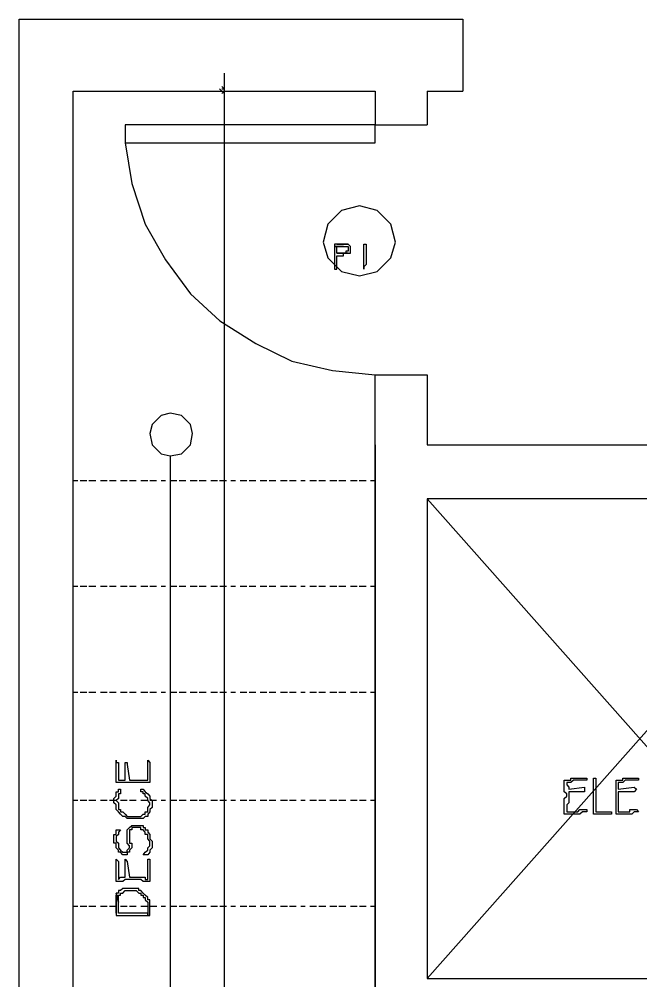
# Model space of a CAD drawing. Header units: millimetres. Extents: x -518.8 to -461.2, y 3.5 to 44.2.
# Drawn here: x -475.049 to -473.292, y 28.698 to 31.416 of the extents above; entities that cross this region are included whole.
import ezdxf

# ---------------------------------------------------------------- set-up
doc = ezdxf.new("R2010")
doc.units = ezdxf.units.MM
doc.header["$MEASUREMENT"] = 0
for name, color, linetype in [('10', 10, 'Continuous'), ('12', 12, 'Continuous'), ('3', 3, 'Continuous'), ('5', 5, 'Continuous'), ('6', 6, 'Continuous'), ('8', 8, 'Continuous'), ('MYSOLIDS', 7, 'Continuous')]:
    doc.layers.add(name, color=color, linetype=linetype)

msp = doc.modelspace()

# ---------------------------------------------------------------- linework, layer by layer
at = {"layer": '10'}
for points in [[(-475.0489, 25.4954), (-475.0489, 31.4157)], [(-475.0489, 31.4157), (-473.7948, 31.4157)], [(-473.7948, 31.4157), (-473.7948, 31.2127)], [(-472.6933, 25.6488), (-474.8963, 25.6488), (-474.8963, 25.6488), (-474.8963, 31.2127)], [(-474.8963, 31.2127), (-474.0429, 31.2127), (-474.0429, 31.2127), (-474.0429, 31.1172)], [(-473.8963, 31.2127), (-473.8963, 31.1172)], [(-473.8963, 31.2127), (-473.7948, 31.2127)], [(-474.7496, 31.0661), (-474.0429, 31.0661), (-474.0429, 31.1172), (-474.7496, 31.1172), (-474.7496, 31.0661)], [(-474.0429, 31.1172), (-473.8963, 31.1172)], [(-474.0429, 28.5578), (-474.0429, 30.4105), (-474.0429, 30.4105), (-473.8963, 30.4105), (-473.8963, 30.2127)], [(-474.0429, 30.2127), (-474.0429, 28.5578)], [(-473.8963, 30.2127), (-472.6933, 30.2127)], [(-472.6933, 30.0601), (-473.8963, 30.0601)], [(-473.8963, 30.0601), (-473.8963, 28.7045)], [(-473.8963, 28.7045), (-472.6933, 28.7045), (-472.6933, 28.7804)]]:
    msp.add_lwpolyline(points, dxfattribs=at)
at = {"layer": '12'}
msp.add_lwpolyline([(-473.9857, 30.7857), (-473.9985, 30.8368), (-474.0369, 30.8751), (-474.0872, 30.8879), (-474.1384, 30.8751), (-474.1767, 30.8368), (-474.1895, 30.7857), (-474.1767, 30.7413), (-474.1384, 30.703), (-474.0872, 30.6902), (-474.0369, 30.703), (-473.9985, 30.7413), (-473.9857, 30.7857)], dxfattribs=at)
at = {"layer": '3'}
for points in [[(-474.8835, 30.1112), (-474.8963, 30.1112)], [(-474.8579, 30.1112), (-474.8767, 30.1112)], [(-474.8324, 30.1112), (-474.8519, 30.1112)], [(-474.8008, 30.1112), (-474.8196, 30.1112)], [(-474.7752, 30.1112), (-474.794, 30.1112)], [(-474.7436, 30.1112), (-474.7624, 30.1112)], [(-474.7181, 30.1112), (-474.7369, 30.1112)], [(-474.6857, 30.1112), (-474.7053, 30.1112)], [(-474.6609, 30.1112), (-474.6797, 30.1112)], [(-474.6354, 30.1112), (-474.6481, 30.1112)], [(-474.603, 30.1112), (-474.6226, 30.1112)], [(-474.5782, 30.1112), (-474.597, 30.1112)], [(-474.5459, 30.1112), (-474.5654, 30.1112)], [(-474.5203, 30.1112), (-474.5399, 30.1112)], [(-474.4887, 30.1112), (-474.5075, 30.1112)], [(-474.4632, 30.1112), (-474.4827, 30.1112)], [(-474.4376, 30.1112), (-474.4504, 30.1112)], [(-474.406, 30.1112), (-474.4248, 30.1112)], [(-474.3805, 30.1112), (-474.3993, 30.1112)], [(-474.3489, 30.1112), (-474.3677, 30.1112)], [(-474.3233, 30.1112), (-474.3421, 30.1112)], [(-474.2918, 30.1112), (-474.3105, 30.1112)], [(-474.2662, 30.1112), (-474.285, 30.1112)], [(-474.2406, 30.1112), (-474.2534, 30.1112)], [(-474.2083, 30.1112), (-474.2278, 30.1112)], [(-474.1835, 30.1112), (-474.2023, 30.1112)], [(-474.1511, 30.1112), (-474.1707, 30.1112)], [(-474.1256, 30.1112), (-474.1451, 30.1112)], [(-474.094, 30.1112), (-474.1128, 30.1112)], [(-474.0684, 30.1112), (-474.088, 30.1112)], [(-474.0429, 30.1112), (-474.0557, 30.1112)], [(-472.6933, 30.0601), (-473.8963, 28.7045)], [(-473.8963, 30.0601), (-472.6933, 28.7045)], [(-474.8835, 29.812), (-474.8963, 29.812)], [(-474.8579, 29.812), (-474.8767, 29.812)], [(-474.8324, 29.812), (-474.8519, 29.812)], [(-474.8008, 29.812), (-474.8196, 29.812)], [(-474.7752, 29.812), (-474.794, 29.812)], [(-474.7436, 29.812), (-474.7624, 29.812)], [(-474.7181, 29.812), (-474.7369, 29.812)], [(-474.6857, 29.812), (-474.7053, 29.812)], [(-474.6609, 29.812), (-474.6797, 29.812)], [(-474.6354, 29.812), (-474.6481, 29.812)], [(-474.603, 29.812), (-474.6226, 29.812)], [(-474.5782, 29.812), (-474.597, 29.812)], [(-474.5459, 29.812), (-474.5654, 29.812)], [(-474.5203, 29.812), (-474.5399, 29.812)], [(-474.4887, 29.812), (-474.5075, 29.812)], [(-474.4632, 29.812), (-474.482, 29.812)], [(-474.4376, 29.812), (-474.4504, 29.812)], [(-474.406, 29.812), (-474.4248, 29.812)], [(-474.3805, 29.812), (-474.3993, 29.812)], [(-474.3489, 29.812), (-474.3677, 29.812)], [(-474.3233, 29.812), (-474.3421, 29.812)], [(-474.291, 29.812), (-474.3105, 29.812)], [(-474.2662, 29.812), (-474.285, 29.812)], [(-474.2406, 29.812), (-474.2534, 29.812)], [(-474.2083, 29.812), (-474.2278, 29.812)], [(-474.1835, 29.812), (-474.2023, 29.812)], [(-474.1511, 29.812), (-474.1707, 29.812)], [(-474.1256, 29.812), (-474.1451, 29.812)], [(-474.094, 29.812), (-474.1128, 29.812)], [(-474.0684, 29.812), (-474.088, 29.812)], [(-474.0429, 29.812), (-474.0557, 29.812)], [(-474.8835, 29.5127), (-474.8963, 29.5127)], [(-474.8579, 29.5127), (-474.8767, 29.5127)], [(-474.8324, 29.5127), (-474.8519, 29.5127)], [(-474.8008, 29.5127), (-474.8196, 29.5127)], [(-474.7752, 29.5127), (-474.794, 29.5127)], [(-474.7436, 29.5127), (-474.7624, 29.5127)], [(-474.7181, 29.5127), (-474.7369, 29.5127)], [(-474.6857, 29.5127), (-474.7053, 29.5127)], [(-474.6609, 29.5127), (-474.6797, 29.5127)], [(-474.6354, 29.5127), (-474.6481, 29.5127)], [(-474.603, 29.5127), (-474.6226, 29.5127)], [(-474.5775, 29.5127), (-474.597, 29.5127)], [(-474.5459, 29.5127), (-474.5654, 29.5127)], [(-474.5203, 29.5127), (-474.5399, 29.5127)], [(-474.4887, 29.5127), (-474.5075, 29.5127)], [(-474.4632, 29.5127), (-474.482, 29.5127)], [(-474.4376, 29.5127), (-474.4504, 29.5127)], [(-474.406, 29.5127), (-474.4248, 29.5127)], [(-474.3805, 29.5127), (-474.3993, 29.5127)], [(-474.3489, 29.5127), (-474.3677, 29.5127)], [(-474.3233, 29.5127), (-474.3421, 29.5127)], [(-474.291, 29.5127), (-474.3105, 29.5127)], [(-474.2662, 29.5127), (-474.285, 29.5127)], [(-474.2406, 29.5127), (-474.2534, 29.5127)], [(-474.2083, 29.5127), (-474.2278, 29.5127)], [(-474.1835, 29.5127), (-474.2023, 29.5127)], [(-474.1511, 29.5127), (-474.1707, 29.5127)], [(-474.1256, 29.5127), (-474.1451, 29.5127)], [(-474.094, 29.5127), (-474.1128, 29.5127)], [(-474.0684, 29.5127), (-474.088, 29.5127)], [(-474.0429, 29.5127), (-474.0557, 29.5127)], [(-474.8835, 29.2075), (-474.8963, 29.2075)], [(-474.8579, 29.2075), (-474.8767, 29.2075)], [(-474.8324, 29.2075), (-474.8519, 29.2075)], [(-474.8008, 29.2075), (-474.8196, 29.2075)], [(-474.7752, 29.2075), (-474.794, 29.2075)], [(-474.7436, 29.2075), (-474.7624, 29.2075)], [(-474.7181, 29.2075), (-474.7369, 29.2075)], [(-474.6857, 29.2075), (-474.7053, 29.2075)], [(-474.6609, 29.2075), (-474.6797, 29.2075)], [(-474.6354, 29.2075), (-474.6481, 29.2075)], [(-474.603, 29.2075), (-474.6226, 29.2075)], [(-474.5775, 29.2075), (-474.597, 29.2075)], [(-474.5459, 29.2075), (-474.5654, 29.2075)], [(-474.5203, 29.2075), (-474.5399, 29.2075)], [(-474.4887, 29.2075), (-474.5075, 29.2075)], [(-474.4632, 29.2075), (-474.482, 29.2075)], [(-474.4376, 29.2075), (-474.4504, 29.2075)], [(-474.406, 29.2075), (-474.4248, 29.2075)], [(-474.3805, 29.2075), (-474.3993, 29.2075)], [(-474.3489, 29.2075), (-474.3677, 29.2075)], [(-474.3233, 29.2075), (-474.3421, 29.2075)], [(-474.291, 29.2075), (-474.3105, 29.2075)], [(-474.2662, 29.2075), (-474.285, 29.2075)], [(-474.2406, 29.2075), (-474.2534, 29.2075)], [(-474.2083, 29.2075), (-474.2278, 29.2075)], [(-474.1827, 29.2075), (-474.2023, 29.2075)], [(-474.1511, 29.2075), (-474.1707, 29.2075)], [(-474.1256, 29.2075), (-474.1451, 29.2075)], [(-474.094, 29.2075), (-474.1128, 29.2075)], [(-474.0684, 29.2075), (-474.0872, 29.2075)], [(-474.0429, 29.2075), (-474.0557, 29.2075)], [(-474.8835, 28.9082), (-474.8963, 28.9082)], [(-474.8579, 28.9082), (-474.8767, 28.9082)], [(-474.8324, 28.9082), (-474.8519, 28.9082)], [(-474.8008, 28.9082), (-474.8196, 28.9082)], [(-474.7752, 28.9082), (-474.794, 28.9082)], [(-474.7436, 28.9082), (-474.7624, 28.9082)], [(-474.7181, 28.9082), (-474.7369, 28.9082)], [(-474.6857, 28.9082), (-474.7053, 28.9082)], [(-474.6602, 28.9082), (-474.6797, 28.9082)], [(-474.6354, 28.9082), (-474.6481, 28.9082)], [(-474.603, 28.9082), (-474.6226, 28.9082)], [(-474.5775, 28.9082), (-474.597, 28.9082)], [(-474.5459, 28.9082), (-474.5647, 28.9082)], [(-474.5203, 28.9082), (-474.5399, 28.9082)], [(-474.4887, 28.9082), (-474.5075, 28.9082)], [(-474.4632, 28.9082), (-474.482, 28.9082)], [(-474.4376, 28.9082), (-474.4504, 28.9082)], [(-474.406, 28.9082), (-474.4248, 28.9082)], [(-474.3805, 28.9082), (-474.3993, 28.9082)], [(-474.3489, 28.9082), (-474.3677, 28.9082)], [(-474.3233, 28.9082), (-474.3421, 28.9082)], [(-474.291, 28.9082), (-474.3105, 28.9082)], [(-474.2662, 28.9082), (-474.285, 28.9082)], [(-474.2406, 28.9082), (-474.2534, 28.9082)], [(-474.2083, 28.9082), (-474.2278, 28.9082)], [(-474.1827, 28.9082), (-474.2023, 28.9082)], [(-474.1511, 28.9082), (-474.1707, 28.9082)], [(-474.1256, 28.9082), (-474.1451, 28.9082)], [(-474.094, 28.9082), (-474.1128, 28.9082)], [(-474.0684, 28.9082), (-474.0872, 28.9082)], [(-474.0429, 28.9082), (-474.0557, 28.9082)]]:
    msp.add_lwpolyline(points, dxfattribs=at)
at = {"layer": '5'}
for points in [[(-474.5587, 30.2451), (-474.5647, 30.2699), (-474.5902, 30.2954), (-474.6226, 30.3022), (-474.6481, 30.2954), (-474.673, 30.2699), (-474.6797, 30.2451), (-474.673, 30.2127), (-474.6481, 30.1872), (-474.6226, 30.1812), (-474.5902, 30.1872), (-474.5647, 30.2127), (-474.5587, 30.2451)], [(-474.6226, 30.1812), (-474.6226, 27.8954), (-474.5527, 27.9594)]]:
    msp.add_lwpolyline(points, dxfattribs=at)
at = {"layer": '6'}
msp.add_lwpolyline([(-474.7496, 31.0661), (-474.7308, 30.9511), (-474.6925, 30.8368), (-474.6354, 30.7353), (-474.5647, 30.6398), (-474.482, 30.5631), (-474.3805, 30.4992), (-474.2782, 30.4488), (-474.1639, 30.4233), (-474.0429, 30.4105)], dxfattribs=at)
at = {"layer": '8'}
for points in [[(-474.4699, 31.2631), (-474.4699, 25.5977)], [(-474.8519, 31.2127), (-474.4248, 31.2127)], [(-474.476, 31.2127), (-474.4827, 31.2188)], [(-474.4699, 31.2188), (-474.476, 31.2255)], [(-474.476, 31.2188), (-474.476, 31.2188), (-474.476, 31.2188), (-474.4699, 31.2188)], [(-474.4699, 31.206), (-474.4699, 31.2127), (-474.4699, 31.2127), (-474.476, 31.206)]]:
    msp.add_lwpolyline(points, dxfattribs=at)
at = {"layer": 'MYSOLIDS'}
for points in [[(-474.1579, 30.7797), (-474.1579, 30.7797), (-474.1579, 30.7797), (-474.1579, 30.7729), (-474.1579, 30.7729), (-474.1324, 30.7729), (-474.1324, 30.7729), (-474.1256, 30.7729), (-474.1196, 30.7729), (-474.1196, 30.7729), (-474.1196, 30.7729), (-474.1196, 30.7669), (-474.1196, 30.7669), (-474.1196, 30.7669), (-474.1196, 30.7601), (-474.1196, 30.7601), (-474.1196, 30.7601), (-474.1256, 30.7601), (-474.1256, 30.7541), (-474.1256, 30.7541), (-474.1324, 30.7541), (-474.1324, 30.7541), (-474.1384, 30.7541), (-474.1384, 30.7541), (-474.1451, 30.7541), (-474.1451, 30.7541), (-474.1511, 30.7541), (-474.1196, 30.7541), (-474.1196, 30.7541), (-474.1128, 30.7541), (-474.1128, 30.7601), (-474.1128, 30.7601), (-474.1128, 30.7669), (-474.1128, 30.7669), (-474.1128, 30.7669), (-474.1128, 30.7729), (-474.1128, 30.7729), (-474.1128, 30.7729), (-474.1196, 30.7797), (-474.1511, 30.7797), (-474.1511, 30.7797), (-474.1579, 30.7797), (-474.1579, 30.7797)], [(-474.1579, 30.7729), (-474.1579, 30.7729), (-474.1579, 30.7729), (-474.1579, 30.7669), (-474.1579, 30.7669), (-474.1579, 30.7601), (-474.1579, 30.7601), (-474.1579, 30.7541), (-474.1579, 30.7541), (-474.1579, 30.7473), (-474.1579, 30.7473), (-474.1579, 30.7413), (-474.1579, 30.7413), (-474.1579, 30.7353), (-474.1579, 30.7353), (-474.1579, 30.7285), (-474.1579, 30.7285), (-474.1579, 30.7225), (-474.1579, 30.7225), (-474.1579, 30.7157), (-474.1579, 30.7157), (-474.1579, 30.7097), (-474.1579, 30.7097), (-474.1579, 30.7097), (-474.1511, 30.7097), (-474.1511, 30.7097), (-474.1511, 30.7157), (-474.1511, 30.7157), (-474.1511, 30.7225), (-474.1511, 30.7225), (-474.1511, 30.7285), (-474.1511, 30.7285), (-474.1511, 30.7353), (-474.1511, 30.7353), (-474.1511, 30.7413), (-474.1511, 30.7413), (-474.1511, 30.7473), (-474.1511, 30.7473), (-474.1511, 30.7473), (-474.1511, 30.7473), (-474.1511, 30.7473), (-474.1451, 30.7473), (-474.1384, 30.7473), (-474.1384, 30.7473), (-474.1324, 30.7473), (-474.1324, 30.7541), (-474.1256, 30.7541), (-474.1256, 30.7541), (-474.1196, 30.7541), (-474.1196, 30.7541), (-474.1511, 30.7541), (-474.1511, 30.7541), (-474.1511, 30.7601), (-474.1511, 30.7601), (-474.1511, 30.7669), (-474.1511, 30.7669), (-474.1511, 30.7729), (-474.1511, 30.7729), (-474.1511, 30.7729), (-474.1451, 30.7729), (-474.1451, 30.7729), (-474.1384, 30.7729), (-474.1384, 30.7729), (-474.1384, 30.7729), (-474.1324, 30.7729), (-474.1324, 30.7729), (-474.1579, 30.7729), (-474.1579, 30.7729)], [(-474.1324, 30.7797), (-474.1324, 30.7797), (-474.1384, 30.7797), (-474.1384, 30.7797), (-474.1451, 30.7797), (-474.1451, 30.7797), (-474.1511, 30.7797), (-474.1511, 30.7797), (-474.1196, 30.7797), (-474.1196, 30.7797), (-474.1256, 30.7797), (-474.1256, 30.7797), (-474.1324, 30.7797), (-474.1324, 30.7797)], [(-474.0745, 30.7097), (-474.0745, 30.7157), (-474.0745, 30.7157), (-474.0745, 30.7225), (-474.0745, 30.7225), (-474.0745, 30.7285), (-474.0745, 30.7285), (-474.0745, 30.7353), (-474.0745, 30.7353), (-474.0745, 30.7413), (-474.0745, 30.7413), (-474.0745, 30.7473), (-474.0745, 30.7473), (-474.0745, 30.7541), (-474.0745, 30.7541), (-474.0745, 30.7601), (-474.0745, 30.7601), (-474.0745, 30.7669), (-474.0745, 30.7669), (-474.0745, 30.7729), (-474.0745, 30.7729), (-474.0745, 30.7729), (-474.0745, 30.7797), (-474.0745, 30.7797), (-474.0745, 30.7797), (-474.0745, 30.7797), (-474.0684, 30.7797), (-474.0684, 30.7797), (-474.0684, 30.7729), (-474.0684, 30.7729), (-474.0684, 30.7669), (-474.0684, 30.7669), (-474.0684, 30.7601), (-474.0684, 30.7601), (-474.0684, 30.7541), (-474.0684, 30.7541), (-474.0684, 30.7473), (-474.0684, 30.7473), (-474.0684, 30.7413), (-474.0684, 30.7413), (-474.0684, 30.7353), (-474.0684, 30.7353), (-474.0684, 30.7285), (-474.0684, 30.7285), (-474.0684, 30.7225), (-474.0684, 30.7225), (-474.0745, 30.7157), (-474.0745, 30.7157), (-474.0745, 30.7157), (-474.0745, 30.7157), (-474.0745, 30.7097), (-474.0745, 30.7097), (-474.0745, 30.7097), (-474.0745, 30.7097), (-474.0745, 30.7097), (-474.0745, 30.7097), (-474.0745, 30.7097), (-474.0745, 30.7097), (-474.0745, 30.7097), (-474.0745, 30.7097), (-474.0745, 30.7097)], [(-474.7496, 29.2646), (-474.7496, 29.309), (-474.7496, 29.309), (-474.7496, 29.315), (-474.7496, 29.315), (-474.7496, 29.315), (-474.7496, 29.315), (-474.7436, 29.315), (-474.7436, 29.315), (-474.7436, 29.309), (-474.7436, 29.309), (-474.7369, 29.2646), (-474.7369, 29.2646), (-474.7369, 29.2646), (-474.7308, 29.2646), (-474.7308, 29.2646), (-474.7308, 29.2646), (-474.7241, 29.2646), (-474.7181, 29.2646), (-474.7113, 29.2646), (-474.7113, 29.2646), (-474.7113, 29.2646), (-474.7053, 29.2646), (-474.6985, 29.2646), (-474.6925, 29.2646), (-474.6925, 29.2646), (-474.6857, 29.2646), (-474.6857, 29.2646), (-474.6857, 29.2706), (-474.6857, 29.2706), (-474.6857, 29.2774), (-474.6857, 29.2834), (-474.6857, 29.2902), (-474.6857, 29.2902), (-474.6857, 29.2902), (-474.6857, 29.2962), (-474.6857, 29.3022), (-474.6857, 29.309), (-474.6857, 29.315), (-474.6857, 29.315), (-474.6857, 29.315), (-474.6857, 29.315), (-474.6857, 29.3218), (-474.6857, 29.3218), (-474.6797, 29.315), (-474.6797, 29.315), (-474.6797, 29.309), (-474.6797, 29.3022), (-474.6797, 29.3022), (-474.6797, 29.2962), (-474.6797, 29.2902), (-474.6797, 29.2902), (-474.6797, 29.2834), (-474.6797, 29.2774), (-474.6797, 29.2706), (-474.6797, 29.2706), (-474.6797, 29.2646), (-474.6797, 29.2646), (-474.6797, 29.2646), (-474.6797, 29.2578), (-474.6797, 29.2578), (-474.6797, 29.2578), (-474.6797, 29.2578), (-474.6857, 29.2578), (-474.6857, 29.2578), (-474.6925, 29.2578), (-474.6985, 29.2578), (-474.6985, 29.2578), (-474.7053, 29.2578), (-474.7113, 29.2578), (-474.7181, 29.2578), (-474.7181, 29.2578), (-474.7241, 29.2578), (-474.7308, 29.2578), (-474.7308, 29.2578), (-474.7369, 29.2578), (-474.7436, 29.2578), (-474.7496, 29.2578), (-474.7496, 29.2578), (-474.7557, 29.2578), (-474.7624, 29.2578), (-474.7624, 29.2578), (-474.7684, 29.2578), (-474.7684, 29.2578), (-474.7684, 29.2578), (-474.7752, 29.2578), (-474.7752, 29.2578), (-474.7752, 29.2646), (-474.7752, 29.2646), (-474.7752, 29.2706), (-474.7752, 29.2706), (-474.7752, 29.2774), (-474.7752, 29.2774), (-474.7752, 29.2834), (-474.7752, 29.2902), (-474.7752, 29.2902), (-474.7752, 29.2962), (-474.7752, 29.2962), (-474.7752, 29.3022), (-474.7752, 29.309), (-474.7752, 29.309), (-474.7752, 29.315), (-474.7752, 29.315), (-474.7752, 29.315), (-474.7752, 29.315), (-474.7752, 29.3218), (-474.7752, 29.3218), (-474.7752, 29.3218), (-474.7752, 29.315), (-474.7684, 29.315), (-474.7684, 29.309), (-474.7684, 29.3022), (-474.7684, 29.2962), (-474.7684, 29.2902), (-474.7684, 29.2902), (-474.7684, 29.2834), (-474.7684, 29.2774), (-474.7684, 29.2706), (-474.7684, 29.2646), (-474.7684, 29.2646), (-474.7624, 29.2646), (-474.7557, 29.2646), (-474.7557, 29.2646), (-474.7557, 29.2646), (-474.7496, 29.2646), (-474.7496, 29.2646), (-474.7496, 29.2646), (-474.7496, 29.2646), (-474.7496, 29.2646)], [(-473.4955, 29.2391), (-473.4511, 29.2451), (-473.4511, 29.2451), (-473.4511, 29.2391), (-473.4511, 29.2391), (-473.4511, 29.2391), (-473.4511, 29.2391), (-473.4511, 29.2391), (-473.4511, 29.2391), (-473.4511, 29.2323), (-473.4511, 29.2323), (-473.4955, 29.2323), (-473.4955, 29.2263), (-473.4955, 29.2263), (-473.4955, 29.2263), (-473.4955, 29.2263), (-473.4955, 29.2195), (-473.4955, 29.2135), (-473.4955, 29.2135), (-473.4955, 29.2075), (-473.4955, 29.2075), (-473.4955, 29.2007), (-473.5015, 29.1947), (-473.5015, 29.1947), (-473.5015, 29.1879), (-473.5015, 29.1819), (-473.5015, 29.1751), (-473.5015, 29.1751), (-473.4955, 29.1751), (-473.4895, 29.1751), (-473.4827, 29.1751), (-473.4827, 29.1751), (-473.4767, 29.1751), (-473.4699, 29.1751), (-473.4699, 29.1751), (-473.4639, 29.1819), (-473.4572, 29.1819), (-473.4572, 29.1819), (-473.4511, 29.1819), (-473.4511, 29.1819), (-473.4444, 29.1819), (-473.4444, 29.1819), (-473.4444, 29.1751), (-473.4444, 29.1751), (-473.4444, 29.1751), (-473.4511, 29.1751), (-473.4572, 29.1751), (-473.4639, 29.1691), (-473.4639, 29.1691), (-473.4699, 29.1691), (-473.4699, 29.1691), (-473.4767, 29.1691), (-473.4827, 29.1691), (-473.4895, 29.1691), (-473.4895, 29.1691), (-473.4955, 29.1691), (-473.4955, 29.1691), (-473.5015, 29.1691), (-473.5015, 29.1691), (-473.5083, 29.1691), (-473.5083, 29.1691), (-473.5083, 29.1751), (-473.5083, 29.1751), (-473.5083, 29.1751), (-473.5083, 29.1819), (-473.5083, 29.1819), (-473.5083, 29.1879), (-473.5083, 29.1947), (-473.5083, 29.2007), (-473.5083, 29.2007), (-473.5083, 29.2075), (-473.5083, 29.2135), (-473.5015, 29.2195), (-473.5015, 29.2195), (-473.5015, 29.2263), (-473.5015, 29.2263), (-473.5083, 29.2323), (-473.5083, 29.2391), (-473.5083, 29.2451), (-473.5083, 29.2518), (-473.5083, 29.2518), (-473.5083, 29.2578), (-473.5083, 29.2578), (-473.5083, 29.2646), (-473.5083, 29.2646), (-473.5083, 29.2646), (-473.5083, 29.2646), (-473.5015, 29.2646), (-473.5015, 29.2646), (-473.4955, 29.2646), (-473.4895, 29.2646), (-473.4895, 29.2646), (-473.4895, 29.2706), (-473.4827, 29.2706), (-473.4767, 29.2706), (-473.4767, 29.2706), (-473.4699, 29.2706), (-473.4639, 29.2706), (-473.4572, 29.2706), (-473.4572, 29.2706), (-473.4511, 29.2706), (-473.4511, 29.2706), (-473.4511, 29.2706), (-473.4444, 29.2706), (-473.4444, 29.2706), (-473.4444, 29.2646), (-473.4444, 29.2646), (-473.4444, 29.2646), (-473.4444, 29.2646), (-473.4511, 29.2646), (-473.4511, 29.2646), (-473.4572, 29.2646), (-473.4639, 29.2646), (-473.4699, 29.2646), (-473.4767, 29.2646), (-473.4827, 29.2646), (-473.4895, 29.2578), (-473.4955, 29.2578), (-473.4955, 29.2578), (-473.5015, 29.2578), (-473.5015, 29.2578), (-473.5015, 29.2518), (-473.5015, 29.2518), (-473.4955, 29.2451), (-473.4955, 29.2391), (-473.4955, 29.2391), (-473.4955, 29.2391), (-473.4955, 29.2391), (-473.4955, 29.2391)], [(-473.4188, 29.1751), (-473.4128, 29.1751), (-473.406, 29.1751), (-473.406, 29.1751), (-473.4, 29.1751), (-473.394, 29.1751), (-473.394, 29.1751), (-473.3872, 29.1751), (-473.3812, 29.1751), (-473.3812, 29.1751), (-473.3745, 29.1751), (-473.3745, 29.1751), (-473.3745, 29.1751), (-473.3745, 29.1751), (-473.3745, 29.1751), (-473.3745, 29.1691), (-473.3812, 29.1691), (-473.3812, 29.1691), (-473.3872, 29.1691), (-473.3872, 29.1691), (-473.394, 29.1691), (-473.394, 29.1691), (-473.4, 29.1691), (-473.406, 29.1691), (-473.4128, 29.1691), (-473.4128, 29.1691), (-473.4188, 29.1691), (-473.4188, 29.1691), (-473.4188, 29.1691), (-473.4256, 29.1691), (-473.4256, 29.1691), (-473.4256, 29.1751), (-473.4256, 29.1751), (-473.4256, 29.1751), (-473.4256, 29.1751), (-473.4256, 29.1819), (-473.4256, 29.1879), (-473.4256, 29.1947), (-473.4256, 29.1947), (-473.4256, 29.2007), (-473.4256, 29.2067), (-473.4256, 29.2135), (-473.4256, 29.2135), (-473.4256, 29.2195), (-473.4256, 29.2263), (-473.4256, 29.2263), (-473.4256, 29.2323), (-473.4256, 29.2323), (-473.4256, 29.2391), (-473.4256, 29.2451), (-473.4256, 29.2518), (-473.4256, 29.2518), (-473.4256, 29.2578), (-473.4256, 29.2646), (-473.4256, 29.2646), (-473.4256, 29.2706), (-473.4256, 29.2706), (-473.4256, 29.2706), (-473.4256, 29.2706), (-473.4188, 29.2706), (-473.4188, 29.2706), (-473.4188, 29.2646), (-473.4188, 29.2646), (-473.4188, 29.2646), (-473.4188, 29.2578), (-473.4188, 29.2518), (-473.4188, 29.2518), (-473.4188, 29.2451), (-473.4188, 29.2391), (-473.4188, 29.2391), (-473.4188, 29.2323), (-473.4188, 29.2263), (-473.4188, 29.2195), (-473.4188, 29.2135), (-473.4188, 29.2135), (-473.4188, 29.2135), (-473.4188, 29.2067), (-473.4188, 29.2007), (-473.4188, 29.1947), (-473.4188, 29.1947), (-473.4188, 29.1947), (-473.4188, 29.1879), (-473.4188, 29.1819), (-473.4188, 29.1751), (-473.4188, 29.1751), (-473.4188, 29.1751), (-473.4188, 29.1751), (-473.4188, 29.1751)], [(-473.3557, 29.2391), (-473.3105, 29.2451), (-473.3105, 29.2451), (-473.3045, 29.2391), (-473.3045, 29.2391), (-473.3045, 29.2391), (-473.3045, 29.2391), (-473.3045, 29.2391), (-473.3045, 29.2391), (-473.3105, 29.2323), (-473.3105, 29.2323), (-473.3557, 29.2323), (-473.3557, 29.2263), (-473.3557, 29.2263), (-473.3557, 29.2263), (-473.3557, 29.2263), (-473.3557, 29.2195), (-473.3557, 29.2135), (-473.3557, 29.2135), (-473.3557, 29.2075), (-473.3557, 29.2075), (-473.3557, 29.2007), (-473.3557, 29.1947), (-473.3557, 29.1947), (-473.3557, 29.1879), (-473.3557, 29.1819), (-473.3557, 29.1751), (-473.3557, 29.1751), (-473.3489, 29.1751), (-473.3429, 29.1751), (-473.3429, 29.1751), (-473.3361, 29.1751), (-473.3301, 29.1751), (-473.3301, 29.1751), (-473.3233, 29.1751), (-473.3233, 29.1819), (-473.3173, 29.1819), (-473.3105, 29.1819), (-473.3045, 29.1819), (-473.3045, 29.1819), (-473.3045, 29.1819), (-473.3045, 29.1819), (-473.2985, 29.1751), (-473.2985, 29.1751), (-473.3045, 29.1751), (-473.3045, 29.1751), (-473.3105, 29.1751), (-473.3173, 29.1691), (-473.3173, 29.1691), (-473.3233, 29.1691), (-473.3301, 29.1691), (-473.3301, 29.1691), (-473.3361, 29.1691), (-473.3429, 29.1691), (-473.3489, 29.1691), (-473.3489, 29.1691), (-473.3489, 29.1691), (-473.3557, 29.1691), (-473.3557, 29.1691), (-473.3617, 29.1691), (-473.3617, 29.1691), (-473.3617, 29.1751), (-473.3617, 29.1751), (-473.3617, 29.1751), (-473.3617, 29.1819), (-473.3617, 29.1819), (-473.3617, 29.1879), (-473.3617, 29.1947), (-473.3617, 29.2007), (-473.3617, 29.2007), (-473.3617, 29.2075), (-473.3617, 29.2135), (-473.3617, 29.2195), (-473.3617, 29.2195), (-473.3617, 29.2263), (-473.3617, 29.2263), (-473.3617, 29.2323), (-473.3617, 29.2391), (-473.3617, 29.2451), (-473.3617, 29.2518), (-473.3617, 29.2518), (-473.3617, 29.2578), (-473.3617, 29.2578), (-473.3617, 29.2646), (-473.3617, 29.2646), (-473.3617, 29.2646), (-473.3617, 29.2646), (-473.3557, 29.2646), (-473.3557, 29.2646), (-473.3489, 29.2646), (-473.3489, 29.2646), (-473.3429, 29.2646), (-473.3429, 29.2706), (-473.3361, 29.2706), (-473.3301, 29.2706), (-473.3301, 29.2706), (-473.3233, 29.2706), (-473.3173, 29.2706), (-473.3173, 29.2706), (-473.3105, 29.2706), (-473.3105, 29.2706), (-473.3045, 29.2706), (-473.3045, 29.2706), (-473.2985, 29.2706), (-473.2985, 29.2706), (-473.2985, 29.2646), (-473.2985, 29.2646), (-473.2985, 29.2646), (-473.3045, 29.2646), (-473.3045, 29.2646), (-473.3105, 29.2646), (-473.3105, 29.2646), (-473.3173, 29.2646), (-473.3301, 29.2646), (-473.3301, 29.2646), (-473.3361, 29.2646), (-473.3429, 29.2578), (-473.3489, 29.2578), (-473.3489, 29.2578), (-473.3557, 29.2578), (-473.3557, 29.2578), (-473.3557, 29.2518), (-473.3557, 29.2518), (-473.3557, 29.2451), (-473.3557, 29.2391), (-473.3557, 29.2391), (-473.3557, 29.2391), (-473.3557, 29.2391), (-473.3557, 29.2391)], [(-474.7752, 29.2075), (-474.7684, 29.2007), (-474.7684, 29.1947), (-474.7684, 29.1947), (-474.7684, 29.1879), (-474.7684, 29.1819), (-474.7624, 29.1819), (-474.7624, 29.1751), (-474.7557, 29.1751), (-474.7557, 29.1751), (-474.7496, 29.1691), (-474.7496, 29.1691), (-474.7436, 29.1624), (-474.7369, 29.1624), (-474.7369, 29.1624), (-474.7369, 29.1624), (-474.7308, 29.1624), (-474.7241, 29.1624), (-474.7241, 29.1624), (-474.7181, 29.1624), (-474.7113, 29.1624), (-474.7053, 29.1624), (-474.7053, 29.1624), (-474.6985, 29.1691), (-474.6925, 29.1691), (-474.6925, 29.1691), (-474.6925, 29.1751), (-474.6857, 29.1751), (-474.6857, 29.1819), (-474.6857, 29.1879), (-474.6857, 29.1879), (-474.6797, 29.1947), (-474.6797, 29.1947), (-474.6797, 29.2007), (-474.6857, 29.2075), (-474.6857, 29.2135), (-474.6857, 29.2135), (-474.6857, 29.2135), (-474.6925, 29.2195), (-474.6925, 29.2263), (-474.6925, 29.2263), (-474.6985, 29.2263), (-474.6985, 29.2323), (-474.7053, 29.2323), (-474.7053, 29.2391), (-474.7053, 29.2391), (-474.7053, 29.2391), (-474.6985, 29.2391), (-474.6985, 29.2391), (-474.6985, 29.2391), (-474.6985, 29.2391), (-474.6925, 29.2323), (-474.6925, 29.2323), (-474.6857, 29.2263), (-474.6857, 29.2263), (-474.6797, 29.2195), (-474.6797, 29.2135), (-474.6797, 29.2135), (-474.6797, 29.2135), (-474.673, 29.2075), (-474.673, 29.2007), (-474.673, 29.1947), (-474.673, 29.1947), (-474.673, 29.1947), (-474.673, 29.1879), (-474.6797, 29.1819), (-474.6797, 29.1751), (-474.6797, 29.1751), (-474.6857, 29.1691), (-474.6857, 29.1691), (-474.6857, 29.1624), (-474.6925, 29.1624), (-474.6925, 29.1624), (-474.6985, 29.1563), (-474.7053, 29.1563), (-474.7053, 29.1563), (-474.7113, 29.1563), (-474.7181, 29.1563), (-474.7181, 29.1563), (-474.7241, 29.1563), (-474.7308, 29.1563), (-474.7369, 29.1563), (-474.7369, 29.1563), (-474.7436, 29.1563), (-474.7436, 29.1563), (-474.7496, 29.1624), (-474.7557, 29.1624), (-474.7557, 29.1624), (-474.7624, 29.1691), (-474.7624, 29.1691), (-474.7684, 29.1751), (-474.7684, 29.1751), (-474.7752, 29.1819), (-474.7752, 29.1879), (-474.7752, 29.1879), (-474.7752, 29.1947), (-474.7812, 29.2007), (-474.7812, 29.2007), (-474.7812, 29.2075), (-474.7812, 29.2075), (-474.7812, 29.2135), (-474.7752, 29.2195), (-474.7752, 29.2195), (-474.7752, 29.2263), (-474.7752, 29.2323), (-474.7684, 29.2323), (-474.7684, 29.2391), (-474.7624, 29.2391), (-474.7624, 29.2391), (-474.7624, 29.2391), (-474.7624, 29.2391), (-474.7624, 29.2323), (-474.7624, 29.2323), (-474.7624, 29.2323), (-474.7624, 29.2323), (-474.7624, 29.2263), (-474.7624, 29.2263), (-474.7684, 29.2263), (-474.7684, 29.2195), (-474.7684, 29.2195), (-474.7684, 29.2135), (-474.7752, 29.2075), (-474.7752, 29.2075), (-474.7752, 29.2075), (-474.7752, 29.2075), (-474.7752, 29.2075)], [(-474.7624, 29.124), (-474.7684, 29.118), (-474.7684, 29.118), (-474.7684, 29.118), (-474.7684, 29.118), (-474.7684, 29.1112), (-474.7684, 29.1112), (-474.7752, 29.1052), (-474.7752, 29.0992), (-474.7752, 29.0992), (-474.7752, 29.0924), (-474.7752, 29.0924), (-474.7684, 29.0864), (-474.7684, 29.0797), (-474.7684, 29.0797), (-474.7684, 29.0736), (-474.7624, 29.0669), (-474.7624, 29.0669), (-474.7557, 29.0609), (-474.7496, 29.0609), (-474.7496, 29.0609), (-474.7436, 29.0609), (-474.7436, 29.0669), (-474.7436, 29.0669), (-474.7369, 29.0736), (-474.7369, 29.0736), (-474.7369, 29.0797), (-474.7436, 29.0864), (-474.7436, 29.0864), (-474.7436, 29.0924), (-474.7436, 29.0924), (-474.7436, 29.0992), (-474.7436, 29.1052), (-474.7436, 29.1112), (-474.7436, 29.1112), (-474.7436, 29.118), (-474.7436, 29.124), (-474.7436, 29.124), (-474.7369, 29.1308), (-474.7369, 29.1308), (-474.7369, 29.1308), (-474.7308, 29.1368), (-474.7241, 29.1368), (-474.7241, 29.1368), (-474.7181, 29.1368), (-474.7113, 29.1368), (-474.7113, 29.1368), (-474.7053, 29.1368), (-474.6985, 29.1368), (-474.6985, 29.1308), (-474.6925, 29.1308), (-474.6925, 29.124), (-474.6857, 29.124), (-474.6857, 29.124), (-474.6857, 29.118), (-474.6857, 29.118), (-474.6797, 29.1112), (-474.6797, 29.1052), (-474.6797, 29.1052), (-474.6797, 29.0992), (-474.673, 29.0924), (-474.673, 29.0864), (-474.673, 29.0864), (-474.673, 29.0797), (-474.673, 29.0736), (-474.673, 29.0736), (-474.6797, 29.0669), (-474.6797, 29.0609), (-474.6797, 29.0609), (-474.6857, 29.0541), (-474.6857, 29.0541), (-474.6925, 29.0541), (-474.6925, 29.0541), (-474.6985, 29.0541), (-474.6985, 29.0541), (-474.6985, 29.0541), (-474.6985, 29.0541), (-474.6925, 29.0609), (-474.6925, 29.0609), (-474.6925, 29.0609), (-474.6925, 29.0609), (-474.6857, 29.0669), (-474.6857, 29.0669), (-474.6857, 29.0669), (-474.6857, 29.0736), (-474.6797, 29.0797), (-474.6797, 29.0797), (-474.6797, 29.0864), (-474.6797, 29.0924), (-474.6857, 29.0992), (-474.6857, 29.0992), (-474.6857, 29.1052), (-474.6857, 29.1112), (-474.6925, 29.1112), (-474.6925, 29.118), (-474.6925, 29.118), (-474.6925, 29.118), (-474.6985, 29.124), (-474.7053, 29.124), (-474.7053, 29.1308), (-474.7113, 29.1308), (-474.7181, 29.1308), (-474.7181, 29.1308), (-474.7241, 29.1308), (-474.7308, 29.1308), (-474.7308, 29.124), (-474.7308, 29.124), (-474.7369, 29.124), (-474.7369, 29.118), (-474.7369, 29.1112), (-474.7369, 29.1112), (-474.7369, 29.1052), (-474.7369, 29.1052), (-474.7369, 29.0992), (-474.7369, 29.0924), (-474.7369, 29.0864), (-474.7308, 29.0864), (-474.7308, 29.0797), (-474.7308, 29.0736), (-474.7308, 29.0736), (-474.7369, 29.0669), (-474.7369, 29.0609), (-474.7369, 29.0609), (-474.7436, 29.0609), (-474.7436, 29.0541), (-474.7496, 29.0541), (-474.7496, 29.0541), (-474.7557, 29.0541), (-474.7557, 29.0541), (-474.7624, 29.0609), (-474.7684, 29.0609), (-474.7684, 29.0669), (-474.7684, 29.0669), (-474.7752, 29.0736), (-474.7752, 29.0736), (-474.7752, 29.0797), (-474.7752, 29.0864), (-474.7812, 29.0864), (-474.7812, 29.0924), (-474.7812, 29.0992), (-474.7812, 29.0992), (-474.7812, 29.1052), (-474.7812, 29.1112), (-474.7752, 29.1112), (-474.7752, 29.118), (-474.7752, 29.124), (-474.7684, 29.124), (-474.7684, 29.124), (-474.7624, 29.124), (-474.7624, 29.124), (-474.7624, 29.124), (-474.7624, 29.124), (-474.7624, 29.124), (-474.7624, 29.124), (-474.7624, 29.124)], [(-474.7496, 28.9909), (-474.7496, 29.0353), (-474.7496, 29.0353), (-474.7496, 29.0353), (-474.7496, 29.0353), (-474.7496, 29.0413), (-474.7496, 29.0413), (-474.7436, 29.0353), (-474.7436, 29.0353), (-474.7436, 29.0353), (-474.7436, 29.0353), (-474.7369, 28.9909), (-474.7369, 28.9909), (-474.7369, 28.9909), (-474.7308, 28.9909), (-474.7308, 28.9909), (-474.7308, 28.9909), (-474.7241, 28.9909), (-474.7181, 28.9909), (-474.7113, 28.9909), (-474.7113, 28.9909), (-474.7113, 28.9909), (-474.7053, 28.9909), (-474.6985, 28.9909), (-474.6925, 28.9909), (-474.6925, 28.9842), (-474.6857, 28.9842), (-474.6857, 28.9842), (-474.6857, 28.9909), (-474.6857, 28.9969), (-474.6857, 29.0037), (-474.6857, 29.0037), (-474.6857, 29.0097), (-474.6857, 29.0157), (-474.6857, 29.0157), (-474.6857, 29.0225), (-474.6857, 29.0285), (-474.6857, 29.0285), (-474.6857, 29.0353), (-474.6857, 29.0353), (-474.6857, 29.0413), (-474.6857, 29.0413), (-474.6857, 29.0413), (-474.6857, 29.0413), (-474.6797, 29.0413), (-474.6797, 29.0353), (-474.6797, 29.0285), (-474.6797, 29.0285), (-474.6797, 29.0225), (-474.6797, 29.0225), (-474.6797, 29.0157), (-474.6797, 29.0097), (-474.6797, 29.0037), (-474.6797, 29.0037), (-474.6797, 28.9969), (-474.6797, 28.9909), (-474.6797, 28.9909), (-474.6797, 28.9842), (-474.6797, 28.9842), (-474.6797, 28.9782), (-474.6797, 28.9782), (-474.6797, 28.9782), (-474.6797, 28.9782), (-474.6857, 28.9782), (-474.6857, 28.9782), (-474.6925, 28.9782), (-474.6985, 28.9782), (-474.6985, 28.9782), (-474.7053, 28.9842), (-474.7113, 28.9842), (-474.7181, 28.9842), (-474.7181, 28.9842), (-474.7241, 28.9842), (-474.7308, 28.9842), (-474.7308, 28.9842), (-474.7369, 28.9842), (-474.7436, 28.9842), (-474.7496, 28.9842), (-474.7496, 28.9842), (-474.7557, 28.9782), (-474.7624, 28.9782), (-474.7624, 28.9782), (-474.7684, 28.9782), (-474.7684, 28.9782), (-474.7684, 28.9782), (-474.7752, 28.9782), (-474.7752, 28.9782), (-474.7752, 28.9842), (-474.7752, 28.9842), (-474.7752, 28.9909), (-474.7752, 28.9969), (-474.7752, 29.0037), (-474.7752, 29.0037), (-474.7752, 29.0037), (-474.7752, 29.0097), (-474.7752, 29.0097), (-474.7752, 29.0157), (-474.7752, 29.0225), (-474.7752, 29.0285), (-474.7752, 29.0285), (-474.7752, 29.0353), (-474.7752, 29.0353), (-474.7752, 29.0353), (-474.7752, 29.0413), (-474.7752, 29.0413), (-474.7752, 29.0413), (-474.7752, 29.0413), (-474.7752, 29.0413), (-474.7752, 29.0413), (-474.7684, 29.0353), (-474.7684, 29.0353), (-474.7684, 29.0285), (-474.7684, 29.0225), (-474.7684, 29.0157), (-474.7684, 29.0097), (-474.7684, 29.0037), (-474.7684, 28.9969), (-474.7684, 28.9969), (-474.7684, 28.9909), (-474.7684, 28.9842), (-474.7624, 28.9909), (-474.7557, 28.9909), (-474.7557, 28.9909), (-474.7557, 28.9909), (-474.7496, 28.9909), (-474.7496, 28.9909), (-474.7496, 28.9909), (-474.7496, 28.9909), (-474.7496, 28.9909)], [(-474.7752, 28.9458), (-474.7684, 28.9203), (-474.7684, 28.9203), (-474.7684, 28.927), (-474.7684, 28.927), (-474.7684, 28.933), (-474.7684, 28.9398), (-474.7624, 28.9398), (-474.7624, 28.9458), (-474.7624, 28.9458), (-474.7557, 28.9458), (-474.7557, 28.9458), (-474.7496, 28.9526), (-474.7496, 28.9526), (-474.7436, 28.9526), (-474.7369, 28.9526), (-474.7308, 28.9526), (-474.7308, 28.9526), (-474.7241, 28.9526), (-474.7181, 28.9526), (-474.7113, 28.9458), (-474.7113, 28.9458), (-474.7053, 28.9458), (-474.7053, 28.9398), (-474.6985, 28.9398), (-474.6985, 28.933), (-474.6925, 28.933), (-474.6925, 28.927), (-474.6925, 28.927), (-474.6857, 28.9203), (-474.6857, 28.9142), (-474.6857, 28.9142), (-474.6857, 28.9142), (-474.6857, 28.9082), (-474.6857, 28.9015), (-474.6857, 28.9015), (-474.6857, 28.8954), (-474.6857, 28.8887), (-474.6857, 28.8827), (-474.6797, 28.8827), (-474.6797, 28.8827), (-474.6797, 28.8827), (-474.6797, 28.8887), (-474.6797, 28.8887), (-474.6797, 28.8954), (-474.6797, 28.9015), (-474.6797, 28.9082), (-474.6797, 28.9082), (-474.6797, 28.9142), (-474.6797, 28.9142), (-474.6797, 28.9203), (-474.6797, 28.927), (-474.6857, 28.927), (-474.6857, 28.933), (-474.6857, 28.933), (-474.6925, 28.9398), (-474.6925, 28.9398), (-474.6985, 28.9458), (-474.6985, 28.9458), (-474.7053, 28.9526), (-474.7053, 28.9526), (-474.7113, 28.9526), (-474.7113, 28.9586), (-474.7181, 28.9586), (-474.7241, 28.9586), (-474.7241, 28.9586), (-474.7308, 28.9586), (-474.7369, 28.9586), (-474.7369, 28.9586), (-474.7436, 28.9586), (-474.7496, 28.9586), (-474.7496, 28.9586), (-474.7557, 28.9586), (-474.7624, 28.9526), (-474.7624, 28.9526), (-474.7684, 28.9526), (-474.7684, 28.9526), (-474.7684, 28.9458), (-474.7752, 28.9458), (-474.7752, 28.9458)], [(-474.7752, 28.8827), (-474.7752, 28.8827), (-474.7752, 28.8827), (-474.7684, 28.8827), (-474.7684, 28.8827), (-474.7624, 28.8827), (-474.7557, 28.8827), (-474.7496, 28.8827), (-474.7496, 28.8827), (-474.7436, 28.8827), (-474.7369, 28.8827), (-474.7308, 28.8827), (-474.7308, 28.8827), (-474.7241, 28.8827), (-474.7181, 28.8827), (-474.7181, 28.8827), (-474.7113, 28.8827), (-474.7053, 28.8827), (-474.6985, 28.8827), (-474.6985, 28.8827), (-474.6925, 28.8827), (-474.6857, 28.8827), (-474.6857, 28.8827), (-474.6857, 28.8887), (-474.6857, 28.8887), (-474.6925, 28.8887), (-474.6985, 28.8887), (-474.6985, 28.8887), (-474.7053, 28.8887), (-474.7113, 28.8887), (-474.7113, 28.8887), (-474.7181, 28.8887), (-474.7181, 28.8887), (-474.7241, 28.8887), (-474.7308, 28.8887), (-474.7369, 28.8887), (-474.7369, 28.8887), (-474.7436, 28.8887), (-474.7496, 28.8887), (-474.7557, 28.8887), (-474.7557, 28.8887), (-474.7624, 28.8887), (-474.7684, 28.8887), (-474.7684, 28.8887), (-474.7684, 28.8954), (-474.7684, 28.9015), (-474.7684, 28.9015), (-474.7684, 28.9082), (-474.7684, 28.9082), (-474.7684, 28.9142), (-474.7684, 28.9203), (-474.7752, 28.9458), (-474.7752, 28.9398), (-474.7752, 28.8887), (-474.7752, 28.8887), (-474.7752, 28.8827), (-474.7752, 28.8827)], [(-474.7752, 28.9203), (-474.7752, 28.9142), (-474.7752, 28.9142), (-474.7752, 28.9082), (-474.7752, 28.9082), (-474.7752, 28.9015), (-474.7752, 28.8954), (-474.7752, 28.8954), (-474.7752, 28.8887), (-474.7752, 28.9398), (-474.7752, 28.933), (-474.7752, 28.933), (-474.7752, 28.927), (-474.7752, 28.921), (-474.7752, 28.9203)]]:
    msp.add_lwpolyline(points, dxfattribs=at)

doc.saveas('drawing.dxf')
